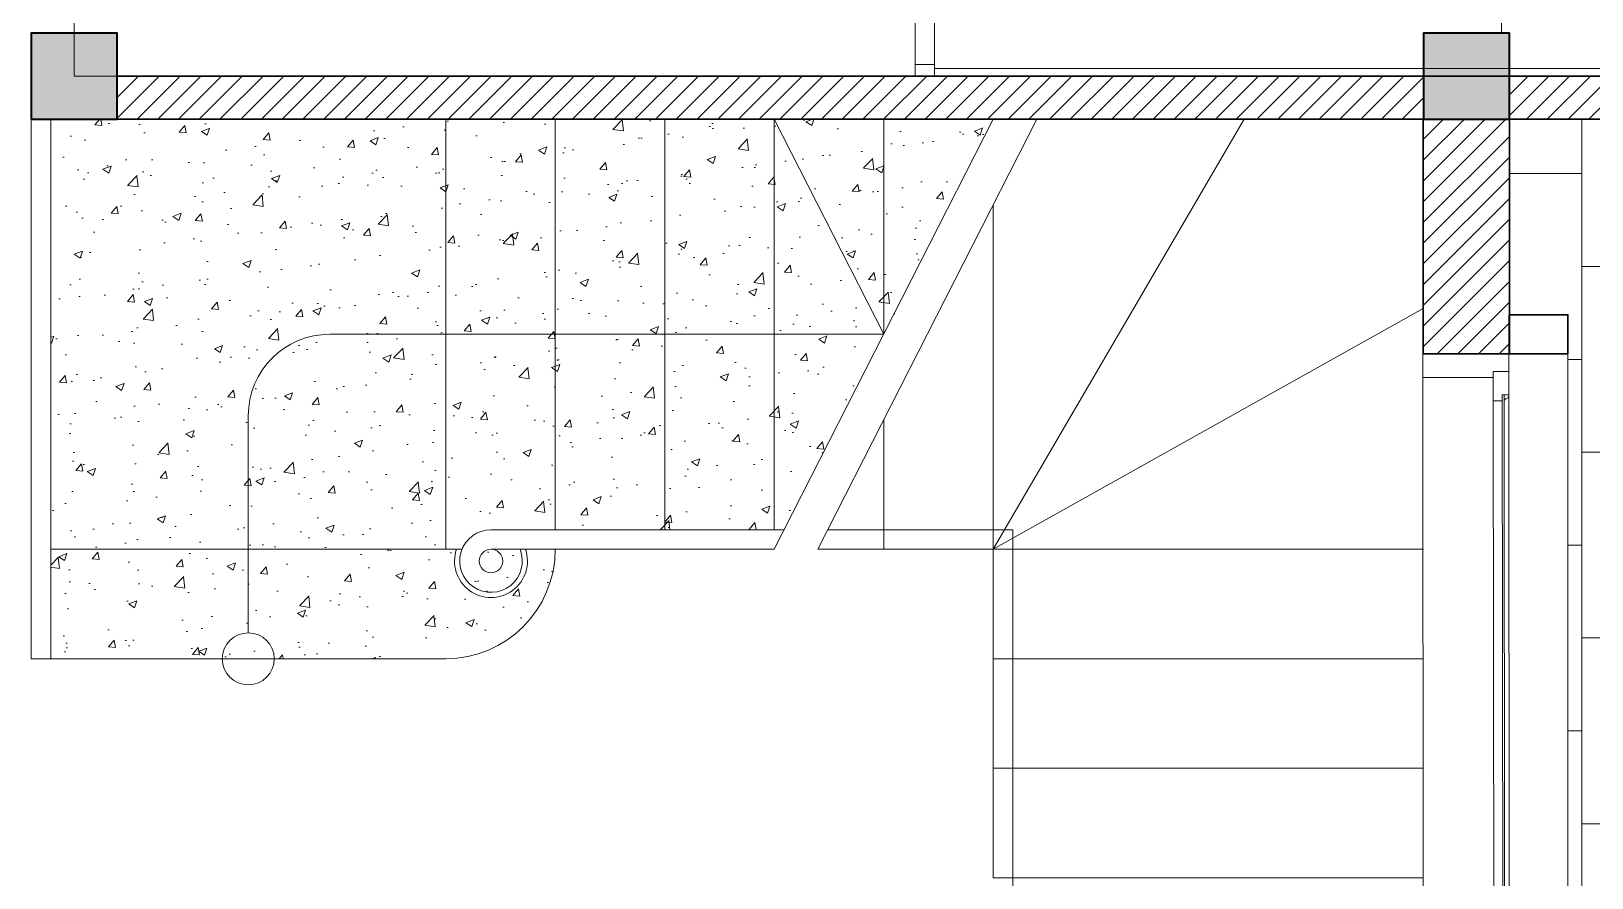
# Model space of a CAD drawing. Header units: millimetres. Extents: x 1832547 to 2001569, y -558009 to -417808.
# Drawn here: x 1913610 to 1917600, y -437520 to -435355 of the extents above; entities that cross this region are included whole.
import ezdxf

# ---------------------------------------------------------------- set-up
doc = ezdxf.new("R2010")
doc.units = ezdxf.units.MM
doc.header["$MEASUREMENT"] = 0
doc.linetypes.add('CENTER', pattern=[2, 1.25, -0.25, 0.25, -0.25])
doc.layers.get('0').update_dxf_attribs({"linetype": 'CONTINUOUS'})
for name, color, linetype, lineweight in [('CA. TUONG', 30, 'CONTINUOUS', 30), ('CA.cot', 2, 'CONTINUOUS', 35), ('CA.noi that 15', 15, 'CONTINUOUS', 9), ('CA.thay 145', 145, 'CONTINUOUS', 18), ('CA.tim 67', 67, 'CENTER', 9), ('CA.vat lieu 08', 8, 'CONTINUOUS', 5), ('NP-THÉP', 5, 'CONTINUOUS', 15), ('Z-window', 147, 'CONTINUOUS', 15)]:
    doc.layers.add(name, color=color, linetype=linetype, lineweight=lineweight)

# ---------------------------------------------------------------- blocks, each defined once
blk = doc.blocks.new('A$Cd900dcba')
at = {"layer": 'CA.noi that 15'}
for p, q in [((-0.0004626635927706957, 600.0002251250844), (49.99953733640723, 600.0002251250844)), ((-0.0004626635927706957, 570.0002251250844), (-0.0004626635927706957, 600.0002251250844)), ((1999.99953733664, 600.0002251248807), (-0.0004626635927706957, 600.0002251250844)), ((49.99953733640723, 600.0002251250844), (49.99953733640723, 570.0002251250844)), ((1999.99953733664, 600.0002251248807), (1949.99953733664, 600.0002251248807)), ((1949.99953733664, 600.0002251248807), (1949.99953733664, 570.0002251248807)), ((1999.99953733664, 570.0002251248807), (1999.99953733664, 600.0002251248807)), ((49.99953733640723, 570.0002251250844), (-0.0004626635927706957, 570.0002251250844)), ((-0.0004626635927706957, 30.0002251250844), (-0.0004626635927706957, 570.0002251250844)), ((49.99953733640723, 580.0002251250844), (1949.99953733664, 580.0002251248807)), ((49.99953733640723, 30.0002251250844), (49.99953733640723, 570.0002251250844)), ((1949.99953733664, 570.0002251248807), (1999.99953733664, 570.0002251248807)), ((1949.99953733664, 30.00022512488067), (1949.99953733664, 570.0002251248807)), ((1999.99953733664, 30.00022512488067), (1999.99953733664, 570.0002251248807)), ((458.7157095435541, 50.00022513253498), (458.7157095435541, 25.00022513253498)), ((508.7157095435541, 50.00022513253498), (458.7157095435541, 50.00022513253498)), ((916.148053957615, 50.0002251250844), (508.7157095435541, 50.00022513253498)), ((508.7157095435541, 25.00022513253498), (508.7157095435541, 50.00022513253498)), ((966.148053957615, 50.0002251250844), (916.148053957615, 50.0002251250844)), ((916.148053957615, 50.0002251250844), (916.148053957615, 25.0002251250844)), ((966.148053957615, 25.0002251250844), (966.148053957615, 50.0002251250844)), ((1403.520798051031, 50.00022511018324), (1353.520798051031, 50.00022511018324)), ((1353.520798051031, 50.00022511018324), (1353.520798051031, 25.00022511018324)), ((1403.520798051031, 25.00022511018324), (1403.520798051031, 50.00022511018324)), ((1891.192651889985, 50.00022510273266), (1403.520798051031, 50.00022511018324)), ((1949.99953733664, 50.00022510252893), (1891.192651889985, 50.00022510273266)), ((1891.192651889985, 50.00022510273266), (1891.192651889985, 25.00022510273266)), ((1949.99953733664, 25.00022510252893), (1949.99953733664, 50.00022510252893)), ((49.99953733640723, 30.0002251250844), (-0.0004626635927706957, 30.0002251250844)), ((-0.0004626635927706957, 30.0002251250844), (-0.0004626635927706957, 0.0002251250843983144)), ((-0.0004626635927706957, 0.0002251250843983144), (49.99953733640723, 0.0002251250843983144)), ((49.99953733640723, 0.0002251250843983144), (49.99953733640723, 30.0002251250844)), ((49.99953733640723, 25.00022514743614), (49.99953733640723, 0.0002251474361401051)), ((99.99953733640723, 25.00022514743614), (49.99953733640723, 25.00022514743614)), ((49.99953733640723, 0.0002251474361401051), (99.99953733640723, 0.0002251474361401051)), ((99.99953733640723, 0.0002251474361401051), (99.99953733640723, 25.00022514743614)), ((458.7157095435541, 25.00022513998556), (99.99953733640723, 25.00022514743614)), ((99.99953733640723, 0.0002251474361401051), (458.7157095435541, 0.0002251399855595082)), ((458.7157095435541, 25.00022513998556), (458.7157095435541, 0.0002251399855595082)), ((458.7157095435541, 25.00022513253498), (508.7157095435541, 25.00022513253498)), ((508.7157095435541, 25.00022513998556), (458.7157095435541, 25.00022513998556)), ((458.7157095435541, 0.0002251399855595082), (508.7157095435541, 0.0002251399855595082)), ((508.7157095435541, 0.0002251399855595082), (508.7157095435541, 25.00022513998556)), ((508.7157095435541, 25.00022513253498), (916.148053957615, 25.0002251250844)), ((916.148053957615, 25.0002251250844), (916.148053957615, 0.0002251250843983144)), ((966.148053957615, 25.0002251250844), (916.148053957615, 25.0002251250844)), ((916.148053957615, 25.0002251250844), (966.148053957615, 25.0002251250844)), ((916.148053957615, 0.0002251250843983144), (966.148053957615, 0.0002251250843983144)), ((1353.520798051031, 25.00022511763382), (966.148053957615, 25.0002251250844)), ((966.148053957615, 0.0002251250843983144), (966.148053957615, 25.0002251250844)), ((966.148053957615, 0.0002251250843983144), (1353.520798051031, 0.0002251176338177174)), ((1353.520798051031, 25.00022511763382), (1353.520798051031, 0.0002251176338177174)), ((1403.520798051031, 25.00022511763382), (1353.520798051031, 25.00022511763382)), ((1353.520798051031, 25.00022511018324), (1403.520798051031, 25.00022511018324)), ((1353.520798051031, 0.0002251176338177174), (1403.520798051031, 0.0002251176338177174)), ((1403.520798051031, 0.0002251176338177174), (1403.520798051031, 25.00022511763382)), ((1403.520798051031, 25.00022511018324), (1891.192651889985, 25.00022510273266)), ((1891.192651889985, 25.00022510273266), (1949.99953733664, 25.00022510252893)), ((1949.99953733664, 30.00022512488067), (1999.99953733664, 30.00022512488067)), ((1949.99953733664, 0.0002251248806715012), (1949.99953733664, 30.00022512488067)), ((1999.99953733664, 0.0002251248806715012), (1949.99953733664, 0.0002251248806715012)), ((1999.99953733664, 30.00022512488067), (1999.99953733664, 0.0002251248806715012))]:
    blk.add_line(p, q, dxfattribs=at)
at = {"layer": 'CA.noi that 15', "lineweight": 5}
for p, q in [((126.5544453177135, 450.6191367639403), (126.5544453177135, 311.7026521844964)), ((147.2956993381958, 450.6191367639403), (126.5544453177135, 450.6191367639403)), ((147.2956993381958, 311.7026521844964), (147.2956993381958, 450.6191367639403)), ((181.5128662574571, 450.6191367639403), (181.5128662574571, 311.7026521844964)), ((202.2541202779394, 450.6191367639403), (181.5128662574571, 450.6191367639403)), ((202.2541202779394, 311.7026521844964), (202.2541202779394, 450.6191367639403)), ((295.5546330760699, 450.6191367639403), (275.9279199528974, 311.7026521844964)), ((316.2958870928269, 450.6191367639403), (295.5546330760699, 450.6191367639403)), ((296.6691739733797, 311.7026521844964), (316.2958870928269, 450.6191367639403)), ((350.5130540120881, 450.6191367639403), (330.8863408926409, 311.7026521844964)), ((371.2543080325704, 450.6191367639403), (350.5130540120881, 450.6191367639403)), ((351.6275949093979, 311.7026521844964), (371.2543080325704, 450.6191367639403)), ((451.6929211455863, 450.6191367639403), (451.6929211455863, 311.7026521844964)), ((472.4341751660686, 450.6191367639403), (451.6929211455863, 450.6191367639403)), ((472.4341751660686, 311.7026521844964), (472.4341751660686, 450.6191367639403)), ((506.6513420853298, 450.6191367639403), (506.6513420853298, 311.7026521844964)), ((527.3925961020868, 450.6191367639403), (506.6513420853298, 450.6191367639403)), ((527.3925961020868, 311.7026521844964), (527.3925961020868, 450.6191367639403)), ((620.6931089039426, 450.6191367639403), (601.0663957807701, 311.7026521844964)), ((641.4343629206996, 450.6191367639403), (620.6931089039426, 450.6191367639403)), ((621.8076498012524, 311.7026521844964), (641.4343629206996, 450.6191367639403)), ((675.6515298399609, 450.6191367639403), (656.0248167205136, 311.7026521844964)), ((696.3927838604432, 450.6191367639403), (675.6515298399609, 450.6191367639403)), ((676.7660707372706, 311.7026521844964), (696.3927838604432, 450.6191367639403)), ((722.7586796719115, 450.6191367639403), (703.131966548739, 311.7026521844964)), ((743.4999336923938, 450.6191367639403), (722.7586796719115, 450.6191367639403)), ((723.8732205692213, 311.7026521844964), (743.4999336923938, 450.6191367639403)), ((764.6317622910719, 450.6191367639403), (745.0050491678994, 311.7026521844964)), ((785.3730163115542, 450.6191367639403), (764.6317622910719, 450.6191367639403)), ((765.7463031883817, 311.7026521844964), (785.3730163115542, 450.6191367639403)), ((819.5901832270902, 450.6191367639403), (837.9902267779689, 311.7026521844964)), ((840.3314372475725, 450.6191367639403), (819.5901832270902, 450.6191367639403)), ((858.7314807984512, 311.7026521844964), (840.3314372475725, 450.6191367639403)), ((874.5486041668337, 450.6191367639403), (892.9486477177124, 311.7026521844964)), ((895.289858187316, 450.6191367639403), (874.5486041668337, 450.6191367639403)), ((913.6899017381947, 311.7026521844964), (895.289858187316, 450.6191367639403)), ((929.5070251028519, 450.6191367639403), (947.9070686537307, 311.7026521844964)), ((950.2482791233342, 450.6191367639403), (929.5070251028519, 450.6191367639403)), ((968.648322674213, 311.7026521844964), (950.2482791233342, 450.6191367639403)), ((1049.696714113234, 450.6191367639403), (1028.955460092751, 450.6191367639403)), ((1028.955460092751, 450.6191367639403), (1028.955460092751, 311.7026521844964)), ((1049.696714113234, 311.7026521844964), (1049.696714113234, 450.6191367639403)), ((1083.913881032495, 450.6191367639403), (1083.913881032495, 311.7026521844964)), ((1104.655135052977, 450.6191367639403), (1083.913881032495, 450.6191367639403)), ((1104.655135052977, 311.7026521844964), (1104.655135052977, 450.6191367639403)), ((1131.021030864445, 450.6191367639403), (1131.021030864445, 311.7026521844964)), ((1151.762284881203, 450.6191367639403), (1131.021030864445, 450.6191367639403)), ((1151.762284881203, 311.7026521844964), (1151.762284881203, 450.6191367639403)), ((1263.744966621278, 450.6191367639403), (1244.118253498105, 311.7026521844964)), ((1284.486220638035, 450.6191367639403), (1263.744966621278, 450.6191367639403)), ((1264.859507518588, 311.7026521844964), (1284.486220638035, 450.6191367639403)), ((1318.703387557296, 450.6191367639403), (1299.076674437849, 311.7026521844964)), ((1339.444641577778, 450.6191367639403), (1318.703387557296, 450.6191367639403)), ((1319.817928454606, 311.7026521844964), (1339.444641577778, 450.6191367639403)), ((1419.883254690794, 450.6191367639403), (1419.883254690794, 311.7026521844964)), ((1440.624508711277, 450.6191367639403), (1419.883254690794, 450.6191367639403)), ((1440.624508711277, 311.7026521844964), (1440.624508711277, 450.6191367639403)), ((1474.841675630538, 450.6191367639403), (1474.841675630538, 311.7026521844964)), ((1495.582929647295, 450.6191367639403), (1474.841675630538, 450.6191367639403)), ((1495.582929647295, 311.7026521844964), (1495.582929647295, 450.6191367639403)), ((1583.553924289765, 450.6191367639403), (1563.927211166592, 311.7026521844964)), ((1604.295178306522, 450.6191367639403), (1583.553924289765, 450.6191367639403)), ((1584.668465187075, 311.7026521844964), (1604.295178306522, 450.6191367639403)), ((1638.512345225783, 450.6191367639403), (1618.885632106336, 311.7026521844964)), ((1659.253599246265, 450.6191367639403), (1638.512345225783, 450.6191367639403)), ((1639.626886123093, 311.7026521844964), (1659.253599246265, 450.6191367639403)), ((1685.619495057734, 450.6191367639403), (1665.992781934561, 311.7026521844964)), ((1706.360749078216, 450.6191367639403), (1685.619495057734, 450.6191367639403)), ((1686.734035955044, 311.7026521844964), (1706.360749078216, 450.6191367639403)), ((1727.492577676894, 450.6191367639403), (1707.865864553722, 311.7026521844964)), ((1748.233831697376, 450.6191367639403), (1727.492577676894, 450.6191367639403)), ((1728.607118574204, 311.7026521844964), (1748.233831697376, 450.6191367639403)), ((1818.612508273451, 450.6191367639403), (1818.612508273451, 311.7026521844964)), ((1839.353762293933, 450.6191367639403), (1818.612508273451, 450.6191367639403)), ((1839.353762293933, 311.7026521844964), (1839.353762293933, 450.6191367639403)), ((1873.570929213194, 450.6191367639403), (1873.570929213194, 311.7026521844964)), ((1894.312183229951, 450.6191367639403), (1873.570929213194, 450.6191367639403)), ((1894.312183229951, 311.7026521844964), (1894.312183229951, 450.6191367639403)), ((49.99953733640723, 311.7026521844964), (49.99953733640723, 288.2977980656724)), ((1949.99953733664, 311.7026521842927), (49.99953733640723, 311.7026521844964)), ((49.99953733640723, 288.2977980656724), (1949.99953733664, 288.2977980654687)), ((126.5544453177135, 288.2977980656724), (126.5544453177135, 154.2444254068832)), ((147.2956993381958, 154.2444254068832), (147.2956993381958, 288.2977980656724)), ((181.5128662574571, 288.2977980656724), (181.5128662574571, 154.2444254068832)), ((202.2541202779394, 154.2444254068832), (202.2541202779394, 288.2977980656724)), ((272.6211823921185, 288.2977980656724), (253.6815504569095, 154.2444254068832)), ((274.4228044736665, 154.2444254068832), (293.3624364126008, 288.2977980656724)), ((327.579603331862, 288.2977980656724), (308.6399713929277, 154.2444254068832)), ((329.38122541341, 154.2444254068832), (348.3208573523443, 288.2977980656724)), ((451.6929211455863, 288.2977980656724), (451.6929211455863, 154.2444254068832)), ((472.4341751660686, 154.2444254068832), (472.4341751660686, 288.2977980656724)), ((506.6513420853298, 288.2977980656724), (506.6513420853298, 154.2444254068832)), ((527.3925961020868, 154.2444254068832), (527.3925961020868, 288.2977980656724)), ((597.7596582199913, 288.2977980656724), (578.8200262847822, 154.2444254068832)), ((599.5612803015392, 154.2444254068832), (618.5009122404736, 288.2977980656724)), ((652.7180791597348, 288.2977980656724), (633.7784472208004, 154.2444254068832)), ((654.5197012412827, 154.2444254068832), (673.4593331764918, 288.2977980656724)), ((699.8252289916854, 288.2977980656724), (680.8855970527511, 154.2444254068832)), ((701.6268510695081, 154.2444254068832), (720.5664830084424, 288.2977980656724)), ((741.6983116108458, 288.2977980656724), (722.7586796719115, 154.2444254068832)), ((743.4999336923938, 154.2444254068832), (762.4395656276029, 288.2977980656724)), ((841.0902932423633, 288.2977980656724), (858.8461981851142, 154.2444254068832)), ((879.5874522018712, 154.2444254068832), (861.8315472628456, 288.2977980656724)), ((896.0487141821068, 288.2977980656724), (913.8046191211324, 154.2444254068832)), ((934.5458731416147, 154.2444254068832), (916.7899681988638, 288.2977980656724)), ((951.007135118125, 288.2977980656724), (968.7630400608759, 154.2444254068832)), ((989.504294077633, 154.2444254068832), (971.7483891386073, 288.2977980656724)), ((1028.955460092751, 288.2977980656724), (1028.955460092751, 154.2444254068832)), ((1049.696714113234, 154.2444254068832), (1049.696714113234, 288.2977980656724)), ((1083.913881032495, 288.2977980656724), (1083.913881032495, 154.2444254068832)), ((1104.655135052977, 154.2444254068832), (1104.655135052977, 288.2977980656724)), ((1131.021030864445, 288.2977980656724), (1131.021030864445, 154.2444254068832)), ((1151.762284881203, 154.2444254068832), (1151.762284881203, 288.2977980656724)), ((1240.811515937326, 288.2977980656724), (1221.871884002117, 154.2444254068832)), ((1242.613138018874, 154.2444254068832), (1261.552769957809, 288.2977980656724)), ((1295.76993687707, 288.2977980656724), (1276.830304938136, 154.2444254068832)), ((1297.571558958618, 154.2444254068832), (1316.511190893827, 288.2977980656724)), ((1419.883254690794, 288.2977980656724), (1419.883254690794, 154.2444254068832)), ((1440.624508711277, 154.2444254068832), (1440.624508711277, 288.2977980656724)), ((1474.841675630538, 288.2977980656724), (1474.841675630538, 154.2444254068832)), ((1495.582929647295, 154.2444254068832), (1495.582929647295, 288.2977980656724)), ((1560.620473605813, 288.2977980656724), (1541.680841670604, 154.2444254068832)), ((1562.422095687361, 154.2444254068832), (1581.361727626296, 288.2977980656724)), ((1615.578894545557, 288.2977980656724), (1596.639262606623, 154.2444254068832)), ((1617.380516627105, 154.2444254068832), (1636.320148562314, 288.2977980656724)), ((1662.686044377508, 288.2977980656724), (1643.746412438573, 154.2444254068832)), ((1664.48766645533, 154.2444254068832), (1683.427298394265, 288.2977980656724)), ((1704.559126996668, 288.2977980656724), (1685.619495057734, 154.2444254068832)), ((1706.360749078216, 154.2444254068832), (1725.300381013425, 288.2977980656724)), ((1818.612508273451, 288.2977980656724), (1818.612508273451, 154.2444254068832)), ((1839.353762293933, 154.2444254068832), (1839.353762293933, 288.2977980656724)), ((1873.570929213194, 288.2977980656724), (1873.570929213194, 154.2444254068832)), ((1894.312183229951, 154.2444254068832), (1894.312183229951, 288.2977980656724)), ((126.5544453177135, 154.2444254068832), (147.2956993381958, 154.2444254068832)), ((181.5128662574571, 154.2444254068832), (202.2541202779394, 154.2444254068832)), ((253.6815504569095, 154.2444254068832), (274.4228044736665, 154.2444254068832)), ((308.6399713929277, 154.2444254068832), (329.38122541341, 154.2444254068832)), ((451.6929211455863, 154.2444254068832), (472.4341751660686, 154.2444254068832)), ((506.6513420853298, 154.2444254068832), (527.3925961020868, 154.2444254068832)), ((578.8200262847822, 154.2444254068832), (599.5612803015392, 154.2444254068832)), ((633.7784472208004, 154.2444254068832), (654.5197012412827, 154.2444254068832)), ((680.8855970527511, 154.2444254068832), (701.6268510695081, 154.2444254068832)), ((722.7586796719115, 154.2444254068832), (743.4999336923938, 154.2444254068832)), ((858.8461981851142, 154.2444254068832), (879.5874522018712, 154.2444254068832)), ((913.8046191211324, 154.2444254068832), (934.5458731416147, 154.2444254068832)), ((968.7630400608759, 154.2444254068832), (989.504294077633, 154.2444254068832)), ((1028.955460092751, 154.2444254068832), (1049.696714113234, 154.2444254068832)), ((1083.913881032495, 154.2444254068832), (1104.655135052977, 154.2444254068832)), ((1131.021030864445, 154.2444254068832), (1151.762284881203, 154.2444254068832)), ((1221.871884002117, 154.2444254068832), (1242.613138018874, 154.2444254068832)), ((1276.830304938136, 154.2444254068832), (1297.571558958618, 154.2444254068832)), ((1419.883254690794, 154.2444254068832), (1440.624508711277, 154.2444254068832)), ((1474.841675630538, 154.2444254068832), (1495.582929647295, 154.2444254068832)), ((1541.680841670604, 154.2444254068832), (1562.422095687361, 154.2444254068832)), ((1596.639262606623, 154.2444254068832), (1617.380516627105, 154.2444254068832)), ((1643.746412438573, 154.2444254068832), (1664.48766645533, 154.2444254068832)), ((1685.619495057734, 154.2444254068832), (1706.360749078216, 154.2444254068832)), ((1818.612508273451, 154.2444254068832), (1839.353762293933, 154.2444254068832)), ((1873.570929213194, 154.2444254068832), (1894.312183229951, 154.2444254068832))]:
    blk.add_line(p, q, dxfattribs=at)
blk = doc.blocks.new('A$Ccce9e104')
at = {"layer": 'CA.vat lieu 08'}
h = blk.add_hatch(color=256, dxfattribs=at)
h.dxf.hatch_style = 1
h.paths.add_polyline_path([(220.0010103071108, 220.0008275969885), (220.0010103071108, 0.0008275969885289669), (0.001010307110846043, 0.0008275969885289669), (0.001010307110846043, 220.0008275969885)])
at = {"layer": 'CA.cot'}
blk.add_lwpolyline([(220.0010103071108, 220.0008275969885), (220.0010103071108, 0.0008275969885289669), (0.001010307110846043, 0.0008275969885289669), (0.001010307110846043, 220.0008275969885)], close=True, dxfattribs=at)
blk = doc.blocks.new('A$C9f860816')
at = {"layer": 'CA.vat lieu 08', "ltscale": 1000}
h = blk.add_hatch(dxfattribs=at)
h.set_pattern_fill('APPIANRN', color=256, scale=50, angle=90, pattern_type=2)
h.set_pattern_definition([(90, (14449.41420751368, 8405.642161770316), (-312.5, 1.91351062366774e-14), []), (180, (14449.41420751368, 8405.642161770316), (-312.5, -237.5), [312.5, -312.5])])
h.paths.add_polyline_path([(13283.08580228314, 205.6421617710148), (17369.41461432911, 12668.37910833367), (17369.41461432935, 16119.25913028861), (14979.41380069824, 17158.38721109857), (12739.61465727654, 18111.58915148431), (12739.61397617054, 15755.64377375989), (14869.41393322335, 15755.64256491017), (14869.41461432935, 15755.64345034742), (15089.41461432935, 15755.64345034742), (15089.41461432911, 15755.64437864634), (15789.41295036068, 14335.6424400403), (15789.41295036091, 10655.64193488663), (15089.41462313128, 10655.64244004013), (15089.41462399438, 10155.57964925288), (15238.7102570245, 10155.57964925288), (15238.7102570245, 10055.57964925288), (15238.7102570245, 8215.70523082721), (15238.7102570245, 8115.70523082721), (15089.41462884867, 8115.70523082721), (15089.41462991014, 7615.641687225783), (15089.41380069824, 7395.641687225783), (14562.46777220443, 5795.641687225783), (14029.3703540517, 5795.641687225783), (11529.41380069801, 5795.641687225783), (11529.41380069917, 205.6421617705491)])
at = {"layer": 'CA.vat lieu 08'}
h = blk.add_hatch(dxfattribs=at)
h.set_pattern_fill('ANSI31', color=256, scale=300)
h.set_pattern_definition([(45, (10549.35711022699, 7905.642964622413), (-26.51650429449553, 26.51650429449553), [])])
h.paths.add_polyline_path([(6659.301271299366, 15755.6427242455), (5529.302083722549, 15755.64248635527), (5529.302083722549, 15535.6424400403), (6659.301271299366, 15535.64268842613)])
h.paths.add_polyline_path([(5529.302083722549, 15535.6424400403), (5309.302083979128, 15535.6424400403), (5309.302089412231, 10875.64244004013), (5529.302089257399, 10875.64244004013)])
h.paths.add_polyline_path([(5529.302089542383, 10635.64168722532), (5309.302089691861, 10635.64168722491), (5309.302093189675, 7635.641687225376), (5529.302093105391, 7635.641687225783)])
h.paths.add_polyline_path([(5529.302093390608, 7395.641687225783), (5309.302093469538, 7395.641687225783), (5309.302094413899, 6585.579272845585), (5309.724864497315, 6585.579272845585), (5309.724864497315, 6485.579272845585), (5529.302094471641, 6485.455359652988)])
h.paths.add_polyline_path([(5529.302096609259, 4685.581334587187), (5529.230351259233, 4685.58137507498), (5309.724864497315, 4685.459056230087), (5309.724864497315, 4585.704854419921), (5309.302097690059, 3775.642440040188), (5309.302097686334, 3775.641429733078), (5529.302097690059, 3775.641429733078)])
h.paths.add_polyline_path([(5529.30127009307, 3555.641429733078), (5309.30127009307, 3555.641429733078), (5309.30127009307, 2815.578608057578), (5529.30127009307, 2815.454456284759)])
h.paths.add_polyline_path([(5529.30127009307, 1015.58043122018), (5528.752022013534, 1015.580741175276), (5309.30127009307, 1015.458452831255), (5309.30127009307, 275.6414297330775), (5529.30127009307, 275.6414297330775)])
h.paths.add_polyline_path([(11309.4138006994, 275.6425241946126), (9909.414649124257, 275.6422591054579), (9909.414649124257, 275.6421530529042), (9799.413821527269, 275.6421530529042), (5529.30127009307, 275.6414297330775), (5529.30127009307, 55.64146859030006), (11309.4138006994, 55.64248949475586)])
h.paths.add_polyline_path([(11529.41380069894, 1455.660493654897), (11309.41380069777, 1455.660493654897), (11309.41380069777, 275.6424400401884), (11529.41380069917, 275.6424400401884)])
h.paths.add_polyline_path([(11529.41380069871, 2455.919982977503), (11309.41380069777, 2455.919982977503), (11309.41380069777, 2155.756568107754), (11529.41380069871, 2155.756568107754)])
h.paths.add_polyline_path([(11309.41380069871, 2455.681597282935), (10661.41464912426, 2455.68159728311), (10660.41464160057, 2345.680769686121), (11309.41380069871, 2345.680769685947)])
h.paths.add_polyline_path([(9909.414649124024, 2455.681597283285), (9799.413821527036, 2455.681597283285), (9799.413821527269, 275.642238276836), (9909.414649124257, 275.6422591054579)])
h.paths.add_polyline_path([(11309.41380069917, 3665.641429733019), (6532.178074657917, 3665.641429733078), (6532.178074657917, 3555.642440040188), (11309.41380069917, 3555.64244004013)])
h.paths.add_polyline_path([(5632.178074657917, 3665.641429733078), (5529.30127009307, 3665.641429733078), (5529.30127009307, 3555.642440040188), (5632.178074657917, 3555.642440040188)])
h.paths.add_polyline_path([(11979.41656003171, 7615.641687225841), (11529.41380069777, 7615.641687225783), (11529.41380069777, 7395.641687225783), (11979.41656003171, 7395.641687225841)])
h.paths.add_polyline_path([(14869.41380069824, 7615.641687225783), (13579.25796874193, 7615.641687225841), (13579.25796874193, 7395.641687225841), (14869.41380069824, 7395.641687225783)])
h.paths.add_polyline_path([(15089.41462884867, 8115.70523082721), (15088.71025702474, 8115.70523082721), (15088.71025702474, 8215.459432637377), (14869.41462864843, 8215.581634539238), (14869.41462996602, 7615.641687225783), (15089.41462991014, 7615.641687225783)])
h.paths.add_polyline_path([(15089.41378673236, 10655.64244004013), (14869.0176734596, 10655.64244004013), (14869.0176734596, 10055.45567096322), (15088.71025702474, 10055.57964925288), (15088.71025702474, 10155.57964925288)])
h.paths.add_polyline_path([(15789.41295036068, 11426.4359116095), (15569.41377795767, 11426.4359116095), (15569.41377795767, 10875.64244004013), (15789.41295036068, 10875.64244004013)])
h.paths.add_polyline_path([(15789.41295036068, 13625.91998297762), (15569.41377795767, 13625.91998297762), (15569.41377795767, 12026.15836867219), (15789.41295036068, 12026.15836867219)])
h.paths.add_polyline_path([(15569.41295036068, 10765.64244004013), (15089.41378673236, 10765.64244004013), (15089.41378673236, 10655.64244004013), (15569.41295036068, 10655.64244004013)])
h.paths.add_polyline_path([(14869.41378673236, 10765.64244004013), (11529.41378673189, 10765.64244004013), (11529.41378673189, 10655.64244004013), (14869.41378673236, 10655.64244004013)])
h.paths.add_polyline_path([(14869.41461432935, 15755.6424400403), (11529.41544192587, 15755.64446065453), (11529.41461432888, 15755.64446065074), (11529.41461432888, 15535.6424400403), (14869.41461432935, 15535.6424400403), (14869.41461432935, 15535.64345034742)])
h.paths.add_polyline_path([(11309.41380069777, 4575.603282797441), (11529.4138006984, 4575.603282797441), (11529.41380069824, 6595.68084446853), (11309.41380069777, 6595.68084446853)])
h = blk.add_hatch(dxfattribs=at)
h.set_pattern_fill('AR-CONC', color=256, scale=30, double=1)
h.set_pattern_definition([(49.99999999999999, (12424.41378673166, 9825.642440040188), (215.178054780226, -18.82564049477853), [22.5, -247.5]), (355, (12424.41378673166, 9825.642440040188), (-41.6254000839, 225.6576401100035), [18, -198]), (100.45144446, (12442.34529103176, 9824.073636840214), (173.5526540181336, 206.8319972905888), [19.12205759999999, -210.3426335999999]), (46.18420000000002, (12424.41378673166, 9885.642440040188), (320.1723992014717, -49.65578423792296), [33.74999999999998, -371.2499999999998]), (96.63563549, (12451.09481023159, 9881.504447940213), (280.3985837022685, 292.2355802323651), [28.6831026, -315.5141279999999]), (351.1841639899999, (12424.41378673166, 9885.642440040188), (280.3985835164319, 292.2355800809971), [27, -297.0000003]), (21, (12454.41378673166, 9870.642440040188), (179.0721156355385, -120.7856671996016), [22.5, -247.5]), (326.0000000000001, (12454.41378673166, 9870.642440040188), (72.99459957647451, 217.5450135140559), [18, -198]), (71.45144474, (12469.33646293171, 9860.5769678402), (252.0667130189913, 96.75934584190615), [19.122057, -210.3426336]), (37.50000000000001, (12424.41378673166, 9825.642440040188), (3.647956595187201, 99.86815614939344), [0, -195.6, 0, -201, 0, -198.75]), (7.499999999999999, (12424.41378673166, 9825.642440040188), (78.92086123264458, 118.3235135647081), [0, -114.6, 0, -191.1, 0, -75.75]), (327.5, (12357.51378673175, 9825.642440040188), (160.1467308517227, -6.766461520313927), [0, -75, 0, -234, 0, -310.5]), (317.5, (12327.51378673175, 9825.642440040188), (174.9558508027159, 30.03149469969532), [0, -97.5, 0, -155.4, 0, -220.5])])
edge = h.paths.add_edge_path()
edge.add_line((12649.41378673213, 9555.642440040305), (12369.41378673213, 9555.642440040421))
edge.add_line((12369.41378673213, 9555.642440040421), (11359.41379427258, 9555.642440040363))
edge.add_line((11359.41379427258, 9555.642440040363), (11359.41379619227, 9275.642440040363))
edge.add_line((11359.41379619227, 9275.642440040363), (12369.41378673236, 9275.642440040305))
edge.add_arc((12369.41378673213, 9555.642440040188), 279.9999999998836, 270.0000000000476, 360.0000000000238)
h.paths.add_polyline_path([(11359.41378708719, 10603.76995313639), (11359.41379427258, 9555.642440040363), (12369.41378673189, 9555.642440040305)])
h.paths.add_polyline_path([(12369.41378673213, 10655.64244004013), (11529.41378673189, 10655.64244004013), (11359.41378673143, 10655.64244004013), (11359.41378708719, 10603.76995313639), (12369.41378673213, 9555.642440040072)])
h.paths.add_polyline_path([(12649.41378673213, 10655.64244004013), (12369.41378673213, 10655.64244004013), (12369.41378673213, 9605.642440040188), (12649.41378673189, 9605.642440040188)])
h.paths.add_polyline_path([(12929.41378673213, 10655.64244004013), (12649.41378673213, 10655.64244004013), (12649.41378673189, 9605.642440040188), (12929.41378673213, 9605.64244004013)])
h.paths.add_polyline_path([(13209.41378673213, 10655.64244004013), (12929.41378673213, 10655.64244004013), (12929.41378673213, 9605.64244004013), (13234.86833218671, 9605.64244004013), (13489.41378673213, 10105.64244004013)])
h.paths.add_polyline_path([(13769.41378673213, 10655.64244004013), (13209.41378673213, 10655.64244004013), (13489.41378673213, 10105.64244004013)])
blk.add_lwpolyline([(11419.41380069777, 14225.40405434574), (15569.41378659406, 14225.40405434574), (15569.41378659406, 10765.64244004013), (11419.41380069777, 10765.64244004013)], close=True)
at = {"layer": 'CA. TUONG'}
blk.add_line((15088.71025702474, 10055.57964925288), (14868.71025702474, 10055.45549748006), dxfattribs=at)
for points in [[(11529.41378673189, 10765.64244004013), (15569.41295036068, 10765.64244004013), (15569.41295036068, 10655.64244004013), (11529.41378673189, 10655.64244004013)], [(14869.0176734596, 10055.45567096322), (15089.41378673236, 10055.45567096322), (15089.41378673236, 10655.64244004013), (14869.0176734596, 10655.64244004013)], [(15238.7102570245, 10055.57964925288), (15238.7102570245, 10155.57964925288), (15088.71025702474, 10155.57964925288), (15088.71025702474, 10055.57964925288)]]:
    blk.add_lwpolyline(points, close=True, dxfattribs=at)
at = {"layer": 'CA.noi that 15'}
blk.add_line((15068.97313341568, 12025.91998297762), (15068.97313341568, 10875.64244004013), dxfattribs=at)
at = {"layer": 'CA.thay 145'}
for p, q in [((12369.41378673213, 9555.64244004013), (12369.41378673213, 10655.64244004013)), ((12649.41378673189, 9605.64244004013), (12649.41378673213, 10655.64244004013)), ((12929.41378673213, 9605.64244004013), (12929.41378673213, 10655.64244004013)), ((13209.41378673213, 9605.64244004013), (13209.41378673213, 10655.64244004013)), ((13489.41378673213, 10105.64244004013), (13489.41378673213, 10655.64244004013)), ((15238.7102570245, 10055.57964925288), (15088.7102570245, 10055.57964925288)), ((11359.41379811149, 9555.642440040363), (12369.41378673189, 9555.642440040305)), ((12369.41378673213, 9555.642440040072), (12410.95936723147, 9555.642440040072)), ((11359.41379811149, 9275.642440040363), (12369.41378673236, 9275.642440040305))]:
    blk.add_line(p, q, dxfattribs=at)
blk.add_lwpolyline([(13209.41378673213, 9555.64244004013), (13769.41378673213, 10655.64244004013)], dxfattribs=at)
blk.add_arc((12369.41378673236, 9555.642440040072), 279.9999999997672, 270, 0, dxfattribs=at)
at = {"layer": 'CA.vat lieu 08', "ltscale": 30}
for p, q in [((13769.41434012563, 9555.64244004013), (14411.14284004155, 10655.64244004013)), ((13769.41455973918, 10436.64790431061), (13769.4143401254, 9555.642440040188)), ((13769.4143401254, 9555.642440039723), (14869.0176734596, 10171.84930494661)), ((13489.41378673213, 9555.64244004013), (13489.41378673213, 9886.646385903878)), ((13346.35723247426, 9605.64244004013), (13819.41434012563, 9605.64244004013)), ((13819.41434012563, 9605.64244004013), (13819.41435409291, 8665.641674761893)), ((13320.90268701967, 9555.64244004013), (13769.41434012563, 9555.64244004013)), ((13769.4143401254, 9555.642440040188), (14869.41378673236, 9555.64244004013)), ((13769.41434012563, 9555.64244004013), (13769.41435409291, 8715.641687225725)), ((13769.4143401254, 9275.642440040072), (14869.41378673236, 9275.642440040014)), ((13769.41431219061, 8995.642440040014), (14869.41378673236, 8995.642440040014)), ((13769.41414224752, 8715.642440039897), (14869.41380069964, 8715.642440039897))]:
    blk.add_line(p, q, dxfattribs=at)
at = {"layer": 'CA.vat lieu 08'}
for p, q in [((15238.7102570245, 8215.70523082721), (15238.7102570245, 10055.57964925288)), ((14868.03696251102, 9995.456218020234), (14869.27408184623, 8275.828662059852)), ((15088.03696250007, 9950.33349833003), (15089.27408184018, 8320.705942369415)), ((15049.27408184018, 8335.705942369183), (15048.0369625038, 9935.33349833003))]:
    blk.add_line(p, q, dxfattribs=at)
at = {"layer": 'CA.vat lieu 08', "ltscale": 30}
blk.add_lwpolyline([(11864.41379242158, 9342.102679584292), (11864.41379242158, 9897.081003337924, -0.414213562373095), (12072.97522912384, 10105.64244004013), (13489.41378673213, 10105.64244004013), (13209.41378673213, 10655.64244004013)], format="xyb", dxfattribs=at)
blk.add_lwpolyline([(13320.90268701967, 9555.64244004013), (13880.90268701967, 10655.64244004013)], dxfattribs=at)
blk.add_circle((11864.41379242158, 9275.642440040305), 66.46023954398697, dxfattribs=at)
blk.add_arc((12485.12135210237, 9525.642440040188), 93.20047877379693, 161.2229335179281, 18.77706648207194, dxfattribs=at)
at = {"layer": 'NP-THÉP'}
for p, q in [((11309.41379811219, 9275.642440040363), (11309.41378673166, 10655.65745417186)), ((11359.41379811172, 9275.642440040363), (11359.41378673143, 10655.65745468915)), ((12485.12135210237, 9605.642440040188), (13234.86833218671, 9605.64244004013)), ((12485.12135210237, 9555.642440040188), (13209.41378673213, 9555.642440040072)), ((11309.41379811172, 9275.642440040363), (11359.41379811149, 9275.642440040363))]:
    blk.add_line(p, q, dxfattribs=at)
blk.add_circle((12485.12135210237, 9525.642440040188), 30, dxfattribs=at)
blk.add_arc((12485.12135210237, 9525.642440040188), 80, 90, 22.02431283874338, dxfattribs=at)
at = {"layer": 'Z-window'}
for p, q in [((15072.27408183739, 8320.705942369415), (15071.03696249961, 9950.33349833003)), ((15077.27408183739, 8320.705942369415), (15076.03696249961, 9950.33349833003))]:
    blk.add_line(p, q, dxfattribs=at)
blk.add_lwpolyline([(15088.0369625038, 10010.33349833003), (15088.0369625038, 10055.33349833003), (14868.03696251102, 10055.45621802023), (14868.03696251102, 9995.456218020234), (14877.88121055998, 9995.20934655558), (14877.88121055998, 9995.20934655558), (15048.0369625038, 9995.33349833003), (15048.0369625038, 10010.33349833003)], close=True, dxfattribs=at)
blk.add_lwpolyline([(15088.03696250427, 9950.33349833003), (15071.03696249961, 9950.33349833003), (15071.03696249961, 9935.33349833003), (15071.03696249961, 9935.33349833003), (15071.03696249961, 9935.33349833003), (15071.03696249961, 9935.33349833003), (15071.03696249961, 9935.33349833003), (15071.03696249961, 9935.33349833003), (15057.0369625038, 9935.33349833003), (15048.0369625038, 9935.33349833003), (15048.0369625038, 9935.33349833003), (15048.0369625038, 10010.33349833003), (15088.0369625038, 10010.33349833003), (15088.0369625038, 9950.333498329564)], dxfattribs=at)
blk.add_lwpolyline([(15076.03696249961, 9938.33349833003), (15078.43696249998, 9938.33349833003), (15078.43696249998, 9940.733498329937, 0.4292561333544826), (15088.03696250007, 9950.33349833003), (15076.03696249961, 9950.33349833003)], format="xyb", close=True, dxfattribs=at)
at = {"rotation": 180}
blk.add_blockref('A$Cd900dcba', (15569.41332393046, 11365.64339346607), dxfattribs=at)
at = {"layer": 'CA.cot', "xscale": -1, "rotation": 90}
for p in [(11529.41461432888, 10875.64345034724), (15089.41461432935, 10875.64345034724)]:
    blk.add_blockref('A$Ccce9e104', p, dxfattribs=at)

msp = doc.modelspace()

# ---------------------------------------------------------------- block references
at = {"layer": 'CA.tim 67'}
msp.add_blockref('A$C9f860816', (1902300.453968304, -446235.6023289634), dxfattribs=at)

doc.saveas('drawing.dxf')
